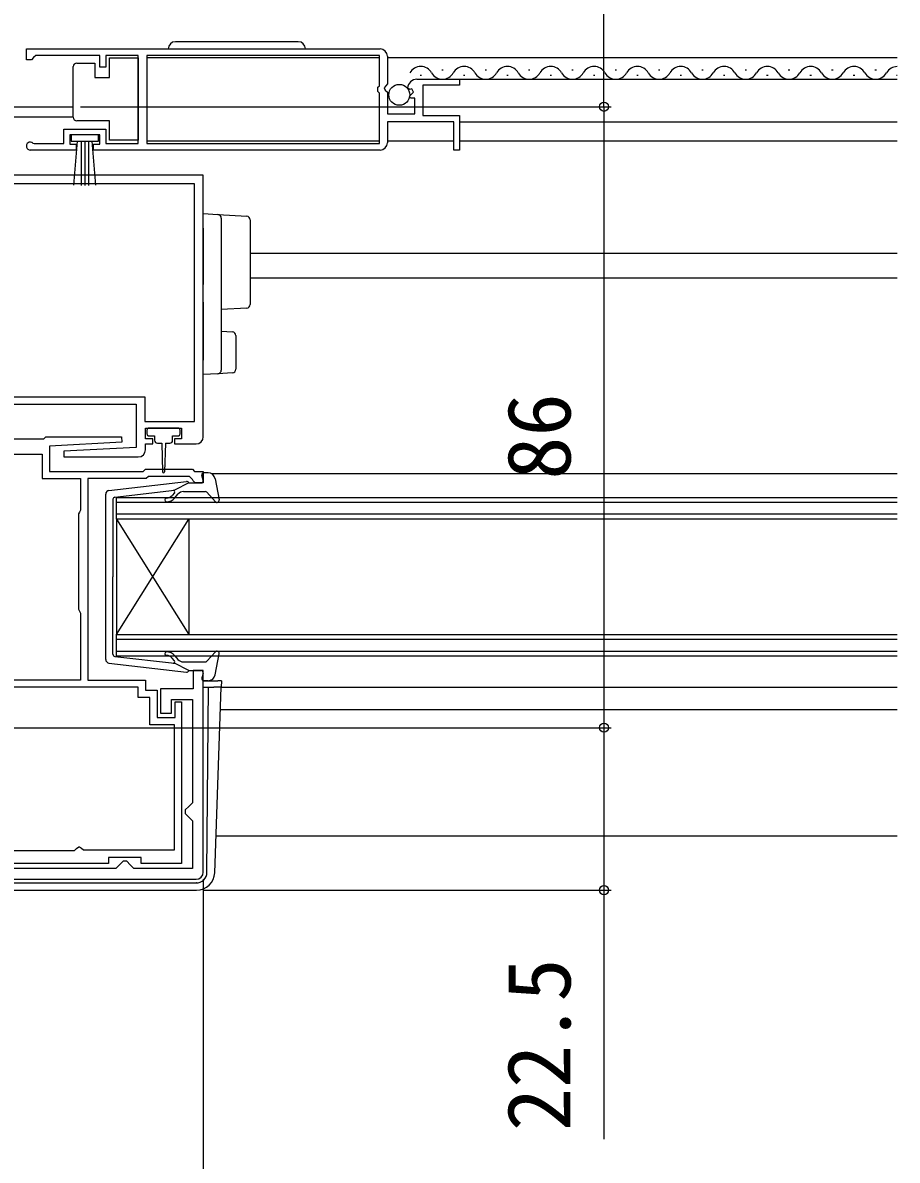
# Model space of a CAD drawing. Units: millimetres, scale not verified. Extents: x -525 to 525, y -783 to 778.
# Drawn here: x 26.5 to 147.6, y -649.6 to -492.1 of the extents above; entities that cross this region are included whole.
import ezdxf
from ezdxf.enums import TextEntityAlignment as Align

# ---------------------------------------------------------------- set-up
doc = ezdxf.new("R2010")
doc.units = ezdxf.units.MM
doc.header["$LTSCALE"] = 4
for name, color, linetype in [('0-2_YKK_11', 7, 'Continuous'), ('0-4_YKK_12', 2, 'Continuous'), ('0-5_YKK_13', 4, 'Continuous'), ('0-7_YKK_D', 6, 'Continuous')]:
    doc.layers.add(name, color=color, linetype=linetype)
doc.styles.add('ＭＳ ゴシック', font='')
doc.styles.get('ＭＳ ゴシック').set_extended_font_data('MS Gothic')

msp = doc.modelspace()

# ---------------------------------------------------------------- linework, layer by layer
at = {"layer": '0-2_YKK_11'}
for p, q in [((26.95, -495.7), (75.95, -495.7)), ((51.45, -549.4), (51.45, -513.2)), ((2.45, -610.7), (50.45, -610.7))]:
    msp.add_line(p, q, dxfattribs=at)
for points in [[(27.854, -508.729), (28.048, -508.8), (32.15, -508.8), (32.15, -506.8), (37.95, -506.8), (37.95, -508.8), (42.447, -508.8), (42.447, -496.6), (37.95, -496.6), (37.95, -498.2), (37.15, -498.2), (37.15, -496.6), (28.25, -496.6), (27.95, -496.9), (27.65, -497.2), (26.95, -497.2), (26.95, -495.7)], [(76.95, -496.7), (76.95, -500.531), (76.497, -501.071), (76.65, -501.4), (76.95, -501.7), (76.95, -504.7), (80.75, -504.7), (80.75, -502.5), (80.133, -502.5), (80.026, -502.241), (80.591, -501.676), (80.321, -501.208), (80.002, -501.293), (79.751, -501.082)], [(81.045, -499.9), (86.95, -499.9), (86.95, -500.7), (81.85, -500.7), (81.85, -504.9), (86.95, -504.9), (86.95, -509.7), (86.15, -509.7), (86.15, -505.8), (76.95, -505.8), (76.95, -508.7)], [(75.95, -509.7), (36.25, -509.7), (36.25, -508.9), (37.15, -508.9), (37.15, -507.6), (32.95, -507.6), (32.95, -508.9), (33.85, -508.9), (33.85, -509.7), (27.5, -509.7)], [(51.45, -513.2), (1.45, -513.2), (1.45, -514.8), (2.85, -514.8), (2.85, -514), (4.418, -514), (4.584, -514.05), (4.75, -514.1), (17.45, -514.1), (17.45, -543.9), (2.35, -543.9), (2.35, -541.7), (2.55, -541.5), (2.85, -541.2), (2.85, -540.8), (1.45, -540.8), (1.45, -544.9), (42.15, -544.9), (42.15, -550.9), (32.14, -551.425), (32.16, -552.2), (42.45, -552.2)], [(43.45, -551.2), (43.45, -550.4), (44.45, -550.4), (44.45, -549.7), (43.45, -549.7), (43.45, -548.2), (48.45, -548.2), (48.45, -549.7), (47.45, -549.7), (47.45, -550.4), (50.45, -550.4)], [(8.45, -549.7), (29.35, -549.7), (29.65, -549.4), (40.14, -549.4), (40.16, -550.175), (30.15, -550.7), (30.15, -554.2), (43.15, -554.2), (43.45, -553.9), (49.95, -553.9), (50.25, -554.2), (51.45, -554.2), (51.45, -555.8), (50.35, -555.8), (50.051, -555.52), (49.963, -555.328), (49.536, -554.9), (43.864, -554.9), (43.564, -555.2), (35.45, -555.2), (35.45, -583.1), (43.45, -583.1), (43.45, -584.5), (45.05, -584.5), (45.05, -588.3), (47.55, -588.3), (47.55, -586.1), (48.45, -586.1), (48.45, -608.5), (42.85, -608.5), (42.85, -607.7), (38.35, -607.7)], [(51.45, -609.7), (51.45, -581.8), (50.05, -581.8), (50.05, -584.3), (45.55, -584.3), (45.55, -587.7), (47.05, -587.7), (47.05, -585.8), (49.95, -585.8), (49.95, -600.1), (49.45, -600.6), (48.95, -601.1), (48.95, -601.6), (49.45, -602.1), (49.95, -602.6), (49.95, -609.2), (41.85, -609.2), (41.35, -608.7), (40.85, -608.2), (40.35, -608.2), (39.85, -608.7), (39.35, -609.2), (13.05, -609.2)], [(38.35, -607.7), (38.35, -608.5), (14.55, -608.5), (14.55, -607.7), (10.05, -607.7), (10.05, -608.5), (5.05, -608.5)]]:
    msp.add_lwpolyline(points, dxfattribs=at)
for points in [[(43.647, -508.8), (75.85, -508.8), (75.85, -501.8), (75.65, -501.6), (75.65, -501), (75.85, -500.8), (75.85, -496.6), (43.647, -496.6)], [(50.25, -547.3), (50.25, -514.4), (18.75, -514.4), (18.75, -532.3), (18.65, -532.524), (18.55, -532.747), (18.55, -540.9), (18.15, -541.593), (18.15, -543.9), (43.35, -543.9), (43.35, -547.3)], [(34.45, -583.1), (6.05, -583.1), (6.05, -573.632), (6.1, -573.466), (6.15, -573.3), (6.15, -554.9), (9.45, -554.9), (9.45, -551.8), (29.15, -551.8), (29.15, -555.2), (34.45, -555.2), (34.45, -559.58), (34.3, -559.84), (34.15, -560.1), (34.15, -573.3), (34.3, -573.56), (34.45, -573.82)], [(42.45, -584.1), (6.05, -584.1), (6.05, -606.6), (18.634, -606.6), (18.917, -606.4), (19.2, -606.2), (19.3, -606.2), (19.596, -606.45), (19.892, -606.7), (33.608, -606.7), (33.904, -606.45), (34.2, -606.2), (34.3, -606.2), (34.583, -606.4), (34.866, -606.6), (47.45, -606.6), (47.45, -589.3), (44.05, -589.3), (44.05, -585.5), (42.45, -585.5)]]:
    msp.add_lwpolyline(points, close=True, dxfattribs=at)
for centre, radius, start, end in [((75.95, -496.7), 1, 0.00001, 89.99999), ((81.045, -501.2), 1.3, 89.99998, 174.7841), ((27.5, -509.15), 0.55, 49.88063, 270.00002), ((75.95, -508.7), 1, 270.00001, 359.99999), ((50.45, -549.4), 1, 270.00001, 359.99999), ((42.45, -551.2), 1, 270.00207, 359.99999), ((50.45, -609.7), 1, 270.00001, 359.99999)]:
    msp.add_arc(centre, radius, start, end, dxfattribs=at)
at = {"layer": '0-4_YKK_12'}
for p, q in [((43.65, -496.9), (75.85, -496.9)), ((76.95, -496.9), (147.569, -496.9)), ((81.683, -499.394), (81.483, -499.394)), ((84.683, -498.634), (84.483, -498.634)), ((87.683, -499.394), (87.483, -499.394)), ((90.683, -498.634), (90.483, -498.634)), ((93.683, -499.394), (93.483, -499.394)), ((96.683, -498.634), (96.483, -498.634)), ((99.683, -499.394), (99.483, -499.394)), ((102.683, -498.634), (102.483, -498.634)), ((105.683, -499.394), (105.483, -499.394)), ((108.683, -498.634), (108.483, -498.634)), ((111.683, -499.394), (111.483, -499.394)), ((114.683, -498.634), (114.483, -498.634)), ((117.683, -499.394), (117.483, -499.394)), ((120.683, -498.634), (120.483, -498.634)), ((123.683, -499.394), (123.483, -499.394)), ((126.683, -498.634), (126.483, -498.634)), ((129.683, -499.394), (129.483, -499.394)), ((132.683, -498.634), (132.483, -498.634)), ((135.683, -499.394), (135.483, -499.394)), ((138.683, -498.634), (138.483, -498.634)), ((141.683, -499.394), (141.483, -499.394)), ((144.683, -498.634), (144.483, -498.634)), ((147.569, -499.394), (147.483, -499.394)), ((86.55, -499.9), (147.569, -499.9)), ((-75.6, -503.7), (33.447, -503.7)), ((-75.6, -505.1), (33.447, -505.1)), ((86.95, -505.8), (147.569, -505.8)), ((43.65, -508.4), (75.85, -508.4)), ((76.95, -508.4), (86.15, -508.4)), ((86.95, -508.4), (147.569, -508.4)), ((57.95, -524), (147.569, -524)), ((57.95, -527.4), (147.569, -527.4)), ((52.64, -554.5), (147.569, -554.5)), ((39.45, -557.8), (147.569, -557.8)), ((147.569, -558.5), (39.45, -558.5)), ((39.45, -560.1), (147.569, -560.1)), ((39.45, -560.8), (39.45, -576.8)), ((39.45, -560.8), (49.45, -576.8)), ((39.45, -576.8), (49.45, -560.8)), ((49.45, -560.8), (49.45, -576.8)), ((39.45, -576.8), (147.569, -576.8)), ((147.569, -577.5), (39.45, -577.5)), ((39.45, -579.1), (147.569, -579.1)), ((51.45, -584.1), (52.187, -584.1)), ((53.932, -584.1), (147.569, -584.1)), ((53.824, -587.2), (147.569, -587.2)), ((53.212, -604.7), (147.569, -604.7))]:
    msp.add_line(p, q, dxfattribs=at)
for points in [[(147.569, -560.8), (39.45, -560.8), (39.45, -557.8)], [(147.569, -579.8), (39.45, -579.8), (39.45, -576.8)]]:
    msp.add_lwpolyline(points, dxfattribs=at)
for centre, start, end in [((81.583, -499.852), 29.20254, 150.79746), ((84.583, -498.175), 209.20254, 330.79746), ((87.583, -499.852), 29.20254, 150.79746), ((90.583, -498.175), 209.20254, 330.79746), ((93.583, -499.852), 29.20254, 150.79746), ((96.583, -498.175), 209.20254, 330.79746), ((99.583, -499.852), 29.20254, 150.79746), ((102.583, -498.175), 209.20254, 330.79746), ((105.583, -499.852), 29.20254, 150.79746), ((108.583, -498.175), 209.20254, 330.79746), ((111.583, -499.852), 29.20254, 150.79746), ((114.583, -498.175), 209.20254, 330.79746), ((117.583, -499.852), 29.20254, 150.79746), ((120.583, -498.175), 209.20254, 330.79746), ((123.583, -499.852), 29.20254, 150.79746), ((126.583, -498.175), 209.20254, 330.79746), ((129.583, -499.852), 29.20254, 150.79746), ((132.583, -498.175), 209.20254, 330.79746), ((135.583, -499.852), 29.20254, 150.79746), ((138.583, -498.175), 209.20254, 330.79746), ((141.583, -499.852), 29.20254, 150.79746), ((144.583, -498.175), 209.20254, 330.79746), ((147.583, -499.852), 90.4784, 150.79746)]:
    msp.add_arc(centre, 1.718, start, end, dxfattribs=at)
at = {"layer": '0-5_YKK_13'}
for p, q in [((64.6, -494.7), (47.6, -494.7)), ((33.947, -497.65), (36.447, -497.65)), ((36.447, -497.65), (36.447, -499.65)), ((36.447, -499.65), (38.447, -499.65)), ((33.447, -505.15), (33.447, -504.65)), ((38.447, -505.65), (33.947, -505.65)), ((33.514, -514.577), (34.05, -508.45)), ((34.55, -508.45), (34.55, -514.6)), ((35.05, -508.45), (35.05, -514.6)), ((35.55, -508.45), (35.55, -514.6)), ((36.586, -514.577), (36.05, -508.45)), ((51.45, -518.5), (53.481, -518.624)), ((51.45, -520.496), (51.45, -518.5)), ((53.481, -518.624), (57.481, -518.869)), ((51.45, -520.496), (51.45, -525.85)), ((51.45, -525.85), (51.45, -528.316)), ((53.95, -525.85), (53.95, -528.608)), ((51.45, -530.778), (51.45, -538.804)), ((57.481, -531.584), (53.95, -531.8)), ((53.95, -534.8), (55.481, -534.894)), ((55.95, -535.393), (55.95, -540.054)), ((55.481, -540.553), (53.481, -540.676)), ((47.95, -548.201), (43.95, -548.201)), ((43.65, -548.501), (43.65, -549.001)), ((43.95, -549.301), (44.7, -549.301)), ((44.7, -549.301), (44.7, -549.901)), ((47.2, -549.901), (47.2, -549.301)), ((47.2, -549.301), (47.95, -549.301)), ((48.25, -549.001), (48.25, -548.501)), ((45.1, -550.301), (45.7, -550.301)), ((45.7, -550.301), (45.8, -554.255)), ((46.2, -550.301), (46.1, -554.255)), ((46.2, -550.301), (46.8, -550.301)), ((52.116, -554.4), (51.547, -554.4)), ((38.389, -556.849), (49.13, -555.602)), ((49.447, -555.8), (47.447, -556.813)), ((49.447, -555.8), (51.147, -555.8)), ((51.436, -555.419), (51.258, -554.781)), ((53.099, -555.218), (53.642, -558.145)), ((37.947, -580.255), (37.947, -557.345)), ((39.212, -557.769), (47.447, -556.813)), ((47.461, -557.159), (47.139, -557.543)), ((47.522, -557.864), (47.947, -557.357)), ((48.713, -557), (51.715, -557)), ((51.936, -557.098), (53.125, -558.402)), ((38.947, -558.067), (38.947, -568.8)), ((38.947, -579.533), (38.947, -568.8)), ((47.522, -579.736), (47.947, -580.243)), ((51.936, -580.502), (53.125, -579.198)), ((53.099, -582.382), (53.642, -579.455)), ((38.389, -580.751), (49.13, -581.998)), ((39.212, -579.831), (47.447, -580.787)), ((47.461, -580.441), (47.139, -580.057)), ((49.447, -581.8), (47.447, -580.787)), ((48.713, -580.6), (51.715, -580.6)), ((49.447, -581.8), (51.147, -581.8)), ((51.436, -582.181), (51.258, -582.819)), ((51.45, -583.2), (53.464, -583.2)), ((51.45, -584.1), (52.187, -584.1)), ((52.116, -583.2), (51.547, -583.2)), ((51.963, -609.713), (52.187, -584.1)), ((52.187, -584.1), (52.931, -584.1)), ((53.962, -583.226), (53.932, -584.1)), ((2.437, -611.2), (50.464, -611.2)), ((50.536, -611.2), (50.464, -611.2)), ((2.365, -612.2), (50.536, -612.2))]:
    msp.add_line(p, q, dxfattribs=at)
for points in [[(38.447, -499.65), (38.447, -496.95), (42.447, -496.95), (42.447, -508.35)], [(33.447, -504.65), (33.447, -498.65), (33.447, -498.15)], [(42.447, -508.35), (38.447, -508.35), (38.447, -505.65)], [(53.95, -519.123), (53.95, -520.62), (53.95, -525.85)], [(57.95, -519.368), (57.95, -520.865), (57.95, -529.588), (57.95, -531.085)], [(51.45, -530.778), (51.45, -530.264), (51.45, -529.759), (51.45, -529.262), (51.45, -528.779), (51.45, -528.316)], [(53.95, -528.608), (53.95, -529.02), (53.95, -529.448), (53.95, -529.892), (53.95, -530.349), (53.95, -530.811)], [(53.95, -530.811), (53.95, -538.68), (53.95, -540.177)], [(53.481, -540.676), (51.45, -540.8), (51.45, -538.804)], [(53.035, -609.787), (53.932, -584.1), (52.931, -584.1)]]:
    msp.add_lwpolyline(points, dxfattribs=at)
msp.add_lwpolyline([(33.15, -508.45), (36.95, -508.45), (36.95, -507.6), (33.15, -507.6)], close=True, dxfattribs=at)
msp.add_circle((78.6, -502.05), 1.45, dxfattribs=at)
for centre, radius, start, end in [((47.6, -495.7), 1, 90, 180), ((64.6, -495.7), 1, 0, 90), ((33.947, -498.15), 0.5, 90, 179.99999), ((33.947, -505.15), 0.5, 180.00005, 270), ((53.45, -519.123), 0.5, 0, 86.5), ((57.45, -519.368), 0.5, 0, 86.5), ((57.45, -531.085), 0.5, 273.5, 0), ((55.45, -535.393), 0.5, 0, 86.5), ((53.45, -540.177), 0.5, 273.5, 0), ((55.45, -540.054), 0.5, 273.5, 0), ((43.95, -548.501), 0.3, 90, 180), ((47.95, -548.501), 0.3, 0, 90), ((43.95, -549.001), 0.3, 180, 270), ((47.95, -549.001), 0.3, 270, 0), ((45.1, -549.901), 0.4, 180, 270), ((46.8, -549.901), 0.4, 270, 359.99781), ((45.95, -554.251), 0.15, 181.5265, 358.47315), ((51.547, -554.7), 0.3, 90, 195.56536), ((52.116, -555.4), 1, 10.51214, 90), ((49.164, -555.9), 0.3, 19.47122, 96.62089), ((51.147, -555.5), 0.3, 270, 15.56536), ((38.447, -557.345), 0.5, 96.62089, 180), ((46.373, -556.9), 1, 270, 319.99999), ((47.307, -557.031), 0.2, 319.99999, 96.62089), ((48.713, -558), 1, 90, 139.99999), ((51.715, -557.3), 0.3, 42.35531, 90), ((39.247, -558.067), 0.3, 96.62089, 180), ((46.373, -558.15), 0.25, 90, 270), ((46.373, -556.9), 1.5, 270, 319.99999), ((53.347, -558.2), 0.3, 222.35531, 10.51214), ((39.247, -579.533), 0.3, 180, 263.37911), ((46.373, -579.45), 0.25, 90, 270), ((46.373, -580.7), 1.5, 40.00001, 90), ((46.373, -580.7), 1, 40.00001, 90), ((53.347, -579.4), 0.3, 349.48786, 137.64469), ((38.447, -580.255), 0.5, 180, 263.37911), ((47.307, -580.569), 0.2, 263.37911, 40.00001), ((48.713, -579.6), 1, 220.00001, 270), ((51.715, -580.3), 0.3, 270, 317.64469), ((49.164, -581.7), 0.3, 263.37911, 340.52878), ((51.147, -582.1), 0.3, 344.43464, 90), ((51.547, -582.9), 0.3, 164.43464, 270), ((52.116, -582.2), 1, 270, 349.48786), ((50.464, -609.7), 1.5, 270, 359.5), ((50.536, -609.7), 2.5, 270, 358)]:
    msp.add_arc(centre, radius, start, end, dxfattribs=at)
msp.add_ellipse((53.462, -583.226), major_axis=(-0.5, 0), ratio=0.052503, start_param=3.1397508, end_param=4.7093291, dxfattribs=at)
at = {"layer": '0-7_YKK_D'}
for p, q in [((106.95, -503.7), (106.95, -433.7)), ((34.447, -503.7), (107.95, -503.7)), ((34.447, -503.7), (107.95, -503.7)), ((106.95, -503.7), (106.95, -589.7)), ((-212.2, -589.7), (107.95, -589.7)), ((51.45, -610.7), (51.45, -713.701)), ((51.413, -612.2), (107.95, -612.2))]:
    msp.add_line(p, q, dxfattribs=at)
msp.add_lwpolyline([(106.95, -589.7), (106.95, -612.2), (106.95, -646.705)], dxfattribs=at)
for centre in [(106.95, -503.7), (106.95, -503.7), (106.95, -589.7), (106.95, -589.7), (106.95, -612.2)]:
    msp.add_circle(centre, 0.637, dxfattribs=at)

# ---------------------------------------------------------------- texts
at = {"layer": '0-7_YKK_D', "style": 'ＭＳ ゴシック'}
for s, p in [('86', (104.95, -555.359)), ('22.5', (104.95, -645.591))]:
    msp.add_text(s, height=8.798, rotation=90, dxfattribs=at).set_placement(p, align=Align.BOTTOM_LEFT)

doc.saveas('drawing.dxf')
